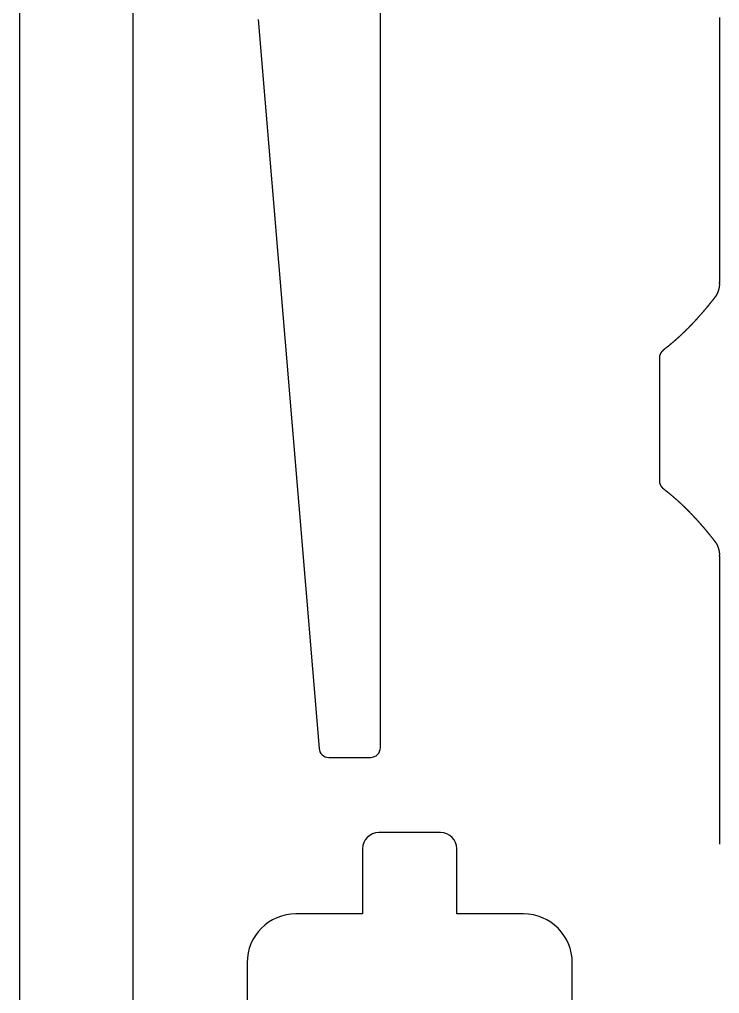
# Model space of a CAD drawing. Extents: x 442 to 745, y 5 to 355.
# Drawn here: x 442.39 to 460.12, y 185.36 to 210 of the extents above; entities that cross this region are included whole.
import ezdxf

# ---------------------------------------------------------------- set-up
doc = ezdxf.new("R2010")
doc.units = 0
doc.layers.add('VISIBLE__ANSI_', color=7, linetype='CONTINUOUS')

msp = doc.modelspace()

# ---------------------------------------------------------------- linework, layer by layer
at = {"layer": 'VISIBLE__ANSI_'}
for p, q in [((442.389, 267.193), (442.389, 92.195)), ((445.272, 93.859), (445.272, 265.529)), ((451.53, 191.581), (451.53, 213.404)), ((448.438, 210.004), (449.975, 191.56)), ((460.117, 210.057), (460.117, 203.351)), ((458.594, 201.451), (458.594, 198.323)), ((460.117, 196.422), (460.117, 189.138)), ((450.221, 191.334), (451.283, 191.334)), ((453.054, 189.432), (451.489, 189.432)), ((451.077, 189.02), (451.077, 187.373)), ((453.466, 187.373), (453.466, 189.02)), ((451.077, 187.373), (449.389, 187.373)), ((455.154, 187.373), (453.466, 187.373)), ((448.154, 186.138), (448.154, 168.967)), ((456.389, 168.967), (456.389, 186.138))]:
    msp.add_line(p, q, dxfattribs=at)
for points in [[(460.117, 203.325, 0), (460.117, 203.325, 0), (460.117, 203.324, 0), (460.117, 203.324, 0), (460.117, 203.324, 0), (460.117, 203.324, 0), (460.117, 203.324, 0), (460.117, 203.324, 0), (460.117, 203.323, 0), (460.117, 203.323, 0), (460.117, 203.323, 0), (460.117, 203.323, 0), (460.116, 203.323, 0), (460.116, 203.323, 0), (460.116, 203.322, 0), (460.116, 203.322, 0), (460.116, 203.322, 0), (460.116, 203.322, 0), (460.116, 203.322, 0), (460.116, 203.322, 0), (460.116, 203.321, 0), (460.116, 203.321, 0), (460.116, 203.321, 0), (460.116, 203.321, 0), (460.116, 203.321, 0), (460.116, 203.321, 0), (460.116, 203.32, 0), (460.116, 203.32, 0), (460.116, 203.32, 0), (460.116, 203.32, 0), (460.116, 203.32, 0), (460.116, 203.319, 0), (460.116, 203.319, 0), (460.116, 203.319, 0), (460.116, 203.319, 0), (460.116, 203.319, 0), (460.116, 203.318, 0), (460.116, 203.318, 0), (460.116, 203.318, 0), (460.116, 203.318, 0), (460.116, 203.317, 0), (460.116, 203.317, 0), (460.116, 203.317, 0), (460.116, 203.317, 0), (460.116, 203.317, 0), (460.116, 203.316, 0), (460.116, 203.316, 0), (460.116, 203.316, 0), (460.116, 203.316, 0), (460.116, 203.315, 0), (460.116, 203.315, 0), (460.116, 203.315, 0), (460.116, 203.314, 0), (460.116, 203.314, 0), (460.116, 203.314, 0), (460.116, 203.314, 0), (460.116, 203.313, 0), (460.116, 203.313, 0), (460.116, 203.313, 0), (460.116, 203.312, 0), (460.116, 203.312, 0), (460.116, 203.312, 0), (460.116, 203.312, 0), (460.116, 203.311, 0), (460.116, 203.311, 0), (460.116, 203.311, 0), (460.116, 203.31, 0), (460.116, 203.31, 0), (460.116, 203.31, 0), (460.116, 203.309, 0), (460.116, 203.309, 0), (460.116, 203.309, 0), (460.116, 203.308, 0), (460.116, 203.308, 0), (460.116, 203.308, 0), (460.116, 203.307, 0), (460.116, 203.307, 0), (460.116, 203.306, 0), (460.116, 203.306, 0), (460.115, 203.306, 0), (460.115, 203.305, 0), (460.115, 203.305, 0), (460.115, 203.305, 0), (460.115, 203.304, 0), (460.115, 203.304, 0), (460.115, 203.303, 0), (460.115, 203.303, 0), (460.115, 203.303, 0), (460.115, 203.302, 0), (460.115, 203.302, 0), (460.115, 203.301, 0), (460.115, 203.301, 0), (460.115, 203.301, 0), (460.115, 203.3, 0), (460.115, 203.3, 0), (460.115, 203.299, 0), (460.115, 203.299, 0), (460.115, 203.299, 0), (460.115, 203.298, 0), (460.115, 203.298, 0), (460.115, 203.297, 0), (460.115, 203.297, 0), (460.115, 203.296, 0), (460.115, 203.296, 0), (460.115, 203.295, 0), (460.115, 203.295, 0), (460.115, 203.294, 0), (460.115, 203.294, 0), (460.115, 203.294, 0), (460.114, 203.293, 0), (460.114, 203.293, 0), (460.114, 203.292, 0), (460.114, 203.292, 0), (460.114, 203.291, 0), (460.114, 203.291, 0), (460.114, 203.29, 0), (460.114, 203.29, 0), (460.114, 203.289, 0), (460.114, 203.289, 0), (460.114, 203.288, 0), (460.114, 203.288, 0), (460.114, 203.287, 0), (460.114, 203.287, 0), (460.114, 203.286, 0), (460.114, 203.286, 0), (460.114, 203.285, 0), (460.114, 203.284, 0), (460.114, 203.284, 0), (460.114, 203.283, 0), (460.114, 203.283, 0), (460.113, 203.282, 0), (460.113, 203.282, 0), (460.113, 203.281, 0), (460.113, 203.281, 0), (460.113, 203.28, 0), (460.113, 203.279, 0), (460.113, 203.279, 0), (460.113, 203.278, 0), (460.113, 203.278, 0), (460.113, 203.277, 0), (460.113, 203.277, 0), (460.113, 203.276, 0), (460.113, 203.275, 0), (460.113, 203.275, 0), (460.113, 203.274, 0), (460.113, 203.274, 0), (460.112, 203.273, 0), (460.112, 203.272, 0), (460.112, 203.272, 0), (460.112, 203.271, 0), (460.112, 203.271, 0), (460.112, 203.27, 0), (460.112, 203.269, 0), (460.112, 203.269, 0), (460.112, 203.268, 0), (460.112, 203.267, 0), (460.112, 203.267, 0), (460.112, 203.266, 0), (460.112, 203.266, 0), (460.111, 203.265, 0), (460.111, 203.264, 0), (460.111, 203.264, 0), (460.111, 203.263, 0), (460.111, 203.262, 0), (460.111, 203.262, 0), (460.111, 203.261, 0), (460.111, 203.26, 0), (460.111, 203.26, 0), (460.111, 203.259, 0), (460.111, 203.258, 0), (460.111, 203.258, 0), (460.11, 203.257, 0), (460.11, 203.256, 0), (460.11, 203.255, 0), (460.11, 203.255, 0), (460.11, 203.254, 0), (460.11, 203.253, 0), (460.11, 203.253, 0), (460.11, 203.252, 0), (460.11, 203.251, 0), (460.11, 203.251, 0), (460.109, 203.25, 0), (460.109, 203.249, 0), (460.109, 203.248, 0), (460.109, 203.248, 0), (460.109, 203.247, 0), (460.109, 203.246, 0), (460.109, 203.245, 0), (460.109, 203.245, 0), (460.109, 203.244, 0), (460.108, 203.243, 0), (460.108, 203.243, 0), (460.108, 203.242, 0), (460.108, 203.241, 0), (460.108, 203.24, 0), (460.108, 203.24, 0), (460.108, 203.239, 0), (460.108, 203.238, 0), (460.108, 203.237, 0), (460.107, 203.237, 0), (460.107, 203.236, 0), (460.107, 203.235, 0), (460.107, 203.234, 0), (460.107, 203.233, 0), (460.107, 203.233, 0), (460.107, 203.232, 0), (460.106, 203.231, 0), (460.106, 203.23, 0), (460.106, 203.23, 0), (460.106, 203.229, 0), (460.106, 203.228, 0), (460.106, 203.227, 0), (460.106, 203.226, 0), (460.106, 203.226, 0), (460.105, 203.225, 0), (460.105, 203.224, 0), (460.105, 203.223, 0), (460.105, 203.222, 0), (460.105, 203.222, 0), (460.105, 203.221, 0), (460.104, 203.22, 0), (460.104, 203.219, 0), (460.104, 203.218, 0), (460.104, 203.218, 0), (460.104, 203.217, 0), (460.104, 203.216, 0), (460.104, 203.215, 0), (460.103, 203.214, 0), (460.103, 203.213, 0), (460.103, 203.213, 0), (460.103, 203.212, 0), (460.103, 203.211, 0), (460.103, 203.21, 0), (460.102, 203.209, 0), (460.102, 203.208, 0), (460.102, 203.208, 0), (460.102, 203.207, 0), (460.102, 203.206, 0), (460.101, 203.205, 0), (460.101, 203.204, 0), (460.101, 203.203, 0), (460.101, 203.202, 0), (460.101, 203.202, 0), (460.101, 203.201, 0), (460.1, 203.2, 0), (460.1, 203.199, 0), (460.1, 203.198, 0), (460.1, 203.197, 0), (460.1, 203.196, 0), (460.099, 203.195, 0), (460.099, 203.195, 0), (460.099, 203.194, 0), (460.099, 203.193, 0), (460.099, 203.192, 0), (460.098, 203.191, 0), (460.098, 203.19, 0), (460.098, 203.189, 0), (460.098, 203.188, 0), (460.098, 203.187, 0), (460.097, 203.187, 0), (460.097, 203.186, 0), (460.097, 203.185, 0), (460.097, 203.184, 0), (460.096, 203.183, 0), (460.096, 203.182, 0), (460.096, 203.181, 0), (460.096, 203.18, 0), (460.096, 203.179, 0), (460.095, 203.178, 0), (460.095, 203.178, 0), (460.095, 203.177, 0), (460.095, 203.176, 0), (460.094, 203.175, 0), (460.094, 203.174, 0), (460.094, 203.173, 0), (460.094, 203.172, 0), (460.093, 203.171, 0), (460.093, 203.17, 0), (460.093, 203.169, 0), (460.093, 203.168, 0), (460.092, 203.167, 0), (460.092, 203.166, 0), (460.092, 203.166, 0), (460.092, 203.165, 0), (460.091, 203.164, 0), (460.091, 203.163, 0), (460.091, 203.162, 0), (460.091, 203.161, 0), (460.09, 203.16, 0), (460.09, 203.159, 0), (460.09, 203.158, 0), (460.089, 203.157, 0), (460.089, 203.156, 0), (460.089, 203.155, 0), (460.089, 203.154, 0), (460.088, 203.153, 0), (460.088, 203.152, 0), (460.088, 203.151, 0), (460.087, 203.15, 0), (460.087, 203.149, 0), (460.087, 203.148, 0), (460.087, 203.147, 0), (460.086, 203.146, 0), (460.086, 203.146, 0), (460.086, 203.145, 0), (460.085, 203.144, 0), (460.085, 203.143, 0), (460.085, 203.142, 0), (460.084, 203.141, 0), (460.084, 203.14, 0), (460.084, 203.139, 0), (460.084, 203.138, 0), (460.083, 203.137, 0), (460.083, 203.136, 0), (460.083, 203.135, 0), (460.082, 203.134, 0), (460.082, 203.133, 0), (460.082, 203.132, 0), (460.081, 203.131, 0), (460.081, 203.13, 0), (460.081, 203.129, 0), (460.08, 203.128, 0), (460.08, 203.127, 0), (460.08, 203.126, 0), (460.079, 203.125, 0), (460.079, 203.124, 0), (460.079, 203.123, 0), (460.078, 203.122, 0), (460.078, 203.121, 0), (460.077, 203.12, 0), (460.077, 203.119, 0), (460.077, 203.118, 0), (460.076, 203.117, 0), (460.076, 203.116, 0), (460.076, 203.115, 0), (460.075, 203.114, 0), (460.075, 203.113, 0), (460.075, 203.112, 0), (460.074, 203.111, 0), (460.074, 203.11, 0), (460.073, 203.109, 0), (460.073, 203.108, 0), (460.073, 203.107, 0), (460.072, 203.106, 0), (460.072, 203.105, 0), (460.071, 203.104, 0), (460.071, 203.103, 0), (460.071, 203.102, 0), (460.07, 203.101, 0), (460.07, 203.1, 0), (460.069, 203.099, 0), (460.069, 203.098, 0), (460.069, 203.097, 0), (460.068, 203.096, 0), (460.068, 203.095, 0), (460.067, 203.094, 0), (460.067, 203.093, 0), (460.067, 203.092, 0), (460.066, 203.091, 0), (460.066, 203.09, 0), (460.065, 203.089, 0), (460.065, 203.088, 0), (460.064, 203.087, 0), (460.064, 203.086, 0), (460.064, 203.085, 0), (460.063, 203.084, 0), (460.063, 203.083, 0), (460.062, 203.082, 0), (460.062, 203.081, 0), (460.061, 203.08, 0), (460.061, 203.079, 0), (460.06, 203.078, 0), (460.06, 203.077, 0), (460.06, 203.076, 0), (460.059, 203.075, 0), (460.059, 203.074, 0), (460.058, 203.073, 0), (460.058, 203.072, 0), (460.057, 203.071, 0), (460.057, 203.069, 0), (460.056, 203.068, 0), (460.056, 203.067, 0), (460.055, 203.066, 0), (460.055, 203.065, 0), (460.054, 203.064, 0), (460.054, 203.063, 0), (460.053, 203.062, 0), (460.053, 203.061, 0), (460.052, 203.06, 0), (460.052, 203.059, 0), (460.051, 203.058, 0), (460.051, 203.057, 0), (460.05, 203.056, 0), (460.05, 203.055, 0), (460.049, 203.054, 0), (460.049, 203.053, 0), (460.048, 203.052, 0), (460.048, 203.051, 0), (460.047, 203.05, 0), (460.047, 203.049, 0), (460.046, 203.048, 0), (460.046, 203.047, 0), (460.045, 203.046, 0), (460.045, 203.045, 0), (460.044, 203.044, 0), (460.044, 203.043, 0), (460.043, 203.042, 0), (460.043, 203.041, 0), (460.042, 203.04, 0), (460.042, 203.039, 0), (460.041, 203.038, 0), (460.04, 203.037, 0), (460.04, 203.036, 0), (460.039, 203.035, 0), (460.039, 203.034, 0), (460.038, 203.033, 0), (460.038, 203.032, 0), (460.037, 203.031, 0), (460.037, 203.03, 0), (460.036, 203.029, 0), (460.035, 203.028, 0), (460.035, 203.027, 0), (460.034, 203.026, 0), (460.034, 203.025, 0), (460.033, 203.024, 0), (460.032, 203.023, 0), (460.032, 203.022, 0), (460.031, 203.021, 0), (460.031, 203.02, 0), (460.03, 203.019, 0), (460.03, 203.018, 0), (460.029, 203.017, 0), (460.028, 203.016, 0), (460.028, 203.015, 0), (460.027, 203.014, 0), (460.026, 203.013, 0), (460.026, 203.012, 0), (460.025, 203.011, 0), (460.025, 203.01, 0), (460.024, 203.009, 0), (460.023, 203.008, 0), (460.023, 203.007, 0), (460.022, 203.006, 0), (460.022, 203.005, 0), (460.021, 203.004, 0), (460.02, 203.003, 0), (460.02, 203.002, 0), (460.019, 203.001, 0), (460.018, 203, 0), (460.018, 202.999, 0), (460.017, 202.999, 0), (460.016, 202.998, 0), (460.016, 202.997, 0), (460.015, 202.996, 0), (460.014, 202.995, 0), (460.014, 202.994, 0), (460.013, 202.993, 0), (460.012, 202.992, 0), (460.012, 202.991, 0), (460.011, 202.99, 0), (460.01, 202.989, 0), (460.01, 202.988, 0), (460.009, 202.987, 0), (460.008, 202.986, 0), (460.008, 202.985, 0), (460.007, 202.984, 0), (460.006, 202.983, 0), (460.005, 202.982, 0), (460.005, 202.981, 0), (460.004, 202.98, 0), (460.003, 202.979, 0), (460.003, 202.978, 0), (460.002, 202.977, 0), (460.001, 202.976, 0), (460, 202.975, 0), (460, 202.974, 0), (459.999, 202.973, 0), (459.998, 202.972, 0), (459.998, 202.972, 0), (459.997, 202.971, 0)], [(459.997, 202.971, 0), (459.994, 202.967, 0), (459.99, 202.962, 0), (459.987, 202.958, 0), (459.984, 202.954, 0), (459.981, 202.95, 0), (459.978, 202.946, 0), (459.975, 202.942, 0), (459.971, 202.938, 0), (459.968, 202.934, 0), (459.965, 202.93, 0), (459.962, 202.926, 0), (459.958, 202.922, 0), (459.955, 202.918, 0), (459.952, 202.913, 0), (459.949, 202.909, 0), (459.946, 202.905, 0), (459.942, 202.901, 0), (459.939, 202.897, 0), (459.936, 202.893, 0), (459.933, 202.889, 0), (459.93, 202.885, 0), (459.926, 202.881, 0), (459.923, 202.877, 0), (459.92, 202.873, 0), (459.917, 202.869, 0), (459.913, 202.865, 0), (459.91, 202.861, 0), (459.907, 202.856, 0), (459.903, 202.852, 0), (459.9, 202.848, 0), (459.897, 202.844, 0), (459.893, 202.84, 0), (459.89, 202.836, 0), (459.887, 202.831, 0), (459.883, 202.827, 0), (459.88, 202.823, 0), (459.876, 202.819, 0), (459.873, 202.815, 0), (459.87, 202.81, 0), (459.866, 202.806, 0), (459.863, 202.802, 0), (459.859, 202.798, 0), (459.856, 202.793, 0), (459.852, 202.789, 0), (459.849, 202.785, 0), (459.845, 202.78, 0), (459.842, 202.776, 0), (459.838, 202.772, 0), (459.835, 202.768, 0), (459.831, 202.763, 0), (459.827, 202.759, 0), (459.824, 202.755, 0), (459.82, 202.75, 0), (459.817, 202.746, 0), (459.813, 202.741, 0), (459.809, 202.737, 0), (459.806, 202.733, 0), (459.802, 202.728, 0), (459.799, 202.724, 0), (459.795, 202.72, 0), (459.791, 202.715, 0), (459.788, 202.711, 0), (459.784, 202.706, 0), (459.78, 202.702, 0), (459.776, 202.697, 0), (459.773, 202.693, 0), (459.769, 202.689, 0), (459.765, 202.684, 0), (459.762, 202.68, 0), (459.758, 202.675, 0), (459.754, 202.671, 0), (459.75, 202.666, 0), (459.746, 202.662, 0), (459.743, 202.657, 0), (459.739, 202.653, 0), (459.735, 202.648, 0), (459.731, 202.644, 0), (459.727, 202.639, 0), (459.724, 202.635, 0), (459.72, 202.63, 0), (459.716, 202.626, 0), (459.712, 202.621, 0), (459.708, 202.617, 0), (459.704, 202.612, 0), (459.7, 202.608, 0), (459.697, 202.603, 0), (459.693, 202.599, 0), (459.689, 202.594, 0), (459.685, 202.59, 0), (459.681, 202.585, 0), (459.677, 202.581, 0), (459.673, 202.576, 0), (459.669, 202.571, 0), (459.665, 202.567, 0), (459.661, 202.562, 0), (459.657, 202.558, 0), (459.653, 202.553, 0), (459.649, 202.549, 0), (459.645, 202.544, 0), (459.641, 202.54, 0), (459.637, 202.535, 0), (459.633, 202.53, 0), (459.629, 202.526, 0), (459.625, 202.521, 0), (459.621, 202.517, 0), (459.617, 202.512, 0), (459.613, 202.508, 0), (459.609, 202.503, 0), (459.605, 202.498, 0), (459.601, 202.494, 0), (459.597, 202.489, 0), (459.593, 202.485, 0), (459.589, 202.48, 0), (459.585, 202.476, 0), (459.581, 202.471, 0), (459.577, 202.466, 0), (459.572, 202.462, 0), (459.568, 202.457, 0), (459.564, 202.453, 0), (459.56, 202.448, 0), (459.556, 202.444, 0), (459.552, 202.439, 0), (459.548, 202.435, 0), (459.544, 202.43, 0), (459.539, 202.425, 0), (459.535, 202.421, 0), (459.531, 202.416, 0), (459.527, 202.412, 0), (459.523, 202.407, 0), (459.519, 202.403, 0), (459.515, 202.398, 0), (459.51, 202.394, 0), (459.506, 202.389, 0), (459.502, 202.385, 0), (459.498, 202.38, 0), (459.494, 202.375, 0), (459.489, 202.371, 0), (459.485, 202.366, 0), (459.481, 202.362, 0), (459.477, 202.357, 0), (459.473, 202.353, 0), (459.468, 202.348, 0), (459.464, 202.344, 0), (459.46, 202.339, 0), (459.456, 202.335, 0), (459.451, 202.33, 0), (459.447, 202.326, 0), (459.443, 202.321, 0), (459.439, 202.317, 0), (459.435, 202.312, 0), (459.43, 202.308, 0), (459.426, 202.303, 0), (459.422, 202.299, 0), (459.418, 202.295, 0), (459.413, 202.29, 0), (459.409, 202.286, 0), (459.405, 202.281, 0), (459.401, 202.277, 0), (459.396, 202.272, 0), (459.392, 202.268, 0), (459.388, 202.263, 0), (459.384, 202.259, 0), (459.379, 202.255, 0), (459.375, 202.25, 0), (459.371, 202.246, 0), (459.366, 202.241, 0), (459.362, 202.237, 0), (459.358, 202.233, 0), (459.354, 202.228, 0), (459.349, 202.224, 0), (459.345, 202.22, 0), (459.341, 202.215, 0), (459.337, 202.211, 0), (459.332, 202.207, 0), (459.328, 202.202, 0), (459.324, 202.198, 0), (459.319, 202.194, 0), (459.315, 202.189, 0), (459.311, 202.185, 0), (459.307, 202.181, 0), (459.302, 202.176, 0), (459.298, 202.172, 0), (459.294, 202.168, 0), (459.29, 202.164, 0), (459.285, 202.159, 0), (459.281, 202.155, 0), (459.277, 202.151, 0), (459.273, 202.147, 0), (459.268, 202.142, 0), (459.264, 202.138, 0), (459.26, 202.134, 0), (459.256, 202.13, 0), (459.251, 202.126, 0), (459.247, 202.121, 0), (459.243, 202.117, 0), (459.239, 202.113, 0), (459.234, 202.109, 0), (459.23, 202.105, 0), (459.226, 202.101, 0), (459.222, 202.097, 0), (459.217, 202.092, 0), (459.213, 202.088, 0), (459.209, 202.084, 0), (459.205, 202.08, 0), (459.2, 202.076, 0), (459.196, 202.072, 0), (459.192, 202.068, 0), (459.188, 202.064, 0), (459.184, 202.06, 0), (459.179, 202.056, 0), (459.175, 202.052, 0), (459.171, 202.048, 0), (459.167, 202.044, 0), (459.163, 202.04, 0), (459.158, 202.036, 0), (459.154, 202.032, 0), (459.15, 202.028, 0), (459.146, 202.024, 0), (459.142, 202.02, 0), (459.138, 202.016, 0), (459.133, 202.012, 0), (459.129, 202.009, 0), (459.125, 202.005, 0), (459.121, 202.001, 0), (459.117, 201.997, 0), (459.113, 201.993, 0), (459.109, 201.989, 0), (459.104, 201.986, 0), (459.1, 201.982, 0), (459.096, 201.978, 0), (459.092, 201.974, 0), (459.088, 201.97, 0), (459.084, 201.967, 0), (459.08, 201.963, 0), (459.076, 201.959, 0), (459.071, 201.955, 0), (459.067, 201.951, 0), (459.063, 201.948, 0), (459.059, 201.944, 0), (459.055, 201.94, 0), (459.05, 201.936, 0), (459.046, 201.932, 0), (459.042, 201.929, 0), (459.038, 201.925, 0), (459.034, 201.921, 0), (459.029, 201.917, 0), (459.025, 201.914, 0), (459.021, 201.91, 0), (459.017, 201.906, 0), (459.012, 201.902, 0), (459.008, 201.898, 0), (459.004, 201.895, 0), (458.999, 201.891, 0), (458.995, 201.887, 0), (458.991, 201.883, 0), (458.986, 201.88, 0), (458.982, 201.876, 0), (458.978, 201.872, 0), (458.974, 201.868, 0), (458.969, 201.865, 0), (458.965, 201.861, 0), (458.961, 201.857, 0), (458.956, 201.853, 0), (458.952, 201.85, 0), (458.948, 201.846, 0), (458.943, 201.842, 0), (458.939, 201.838, 0), (458.934, 201.835, 0), (458.93, 201.831, 0), (458.926, 201.827, 0), (458.921, 201.824, 0), (458.917, 201.82, 0), (458.913, 201.816, 0), (458.908, 201.812, 0), (458.904, 201.809, 0), (458.9, 201.805, 0), (458.895, 201.801, 0), (458.891, 201.798, 0), (458.887, 201.794, 0), (458.882, 201.79, 0), (458.878, 201.787, 0), (458.873, 201.783, 0), (458.869, 201.78, 0), (458.865, 201.776, 0), (458.86, 201.772, 0), (458.856, 201.769, 0), (458.852, 201.765, 0), (458.847, 201.762, 0), (458.843, 201.758, 0), (458.839, 201.754, 0), (458.834, 201.751, 0), (458.83, 201.747, 0), (458.826, 201.744, 0), (458.821, 201.74, 0), (458.817, 201.737, 0), (458.813, 201.733, 0), (458.808, 201.73, 0), (458.804, 201.726, 0), (458.8, 201.723, 0), (458.795, 201.719, 0), (458.791, 201.716, 0), (458.787, 201.713, 0), (458.782, 201.709, 0), (458.778, 201.706, 0), (458.774, 201.702, 0), (458.769, 201.699, 0), (458.765, 201.696, 0), (458.761, 201.692, 0), (458.757, 201.689, 0), (458.752, 201.686, 0), (458.748, 201.682, 0), (458.744, 201.679, 0), (458.74, 201.676, 0), (458.736, 201.672, 0), (458.731, 201.669, 0), (458.727, 201.666, 0), (458.723, 201.663, 0), (458.719, 201.659, 0), (458.715, 201.656, 0)], [(458.715, 201.656, 0), (458.714, 201.656, 0), (458.713, 201.655, 0), (458.712, 201.654, 0), (458.711, 201.654, 0), (458.711, 201.653, 0), (458.71, 201.653, 0), (458.709, 201.652, 0), (458.708, 201.651, 0), (458.708, 201.651, 0), (458.707, 201.65, 0), (458.706, 201.65, 0), (458.705, 201.649, 0), (458.705, 201.648, 0), (458.704, 201.648, 0), (458.703, 201.647, 0), (458.703, 201.647, 0), (458.702, 201.646, 0), (458.701, 201.645, 0), (458.7, 201.645, 0), (458.7, 201.644, 0), (458.699, 201.644, 0), (458.698, 201.643, 0), (458.697, 201.642, 0), (458.697, 201.642, 0), (458.696, 201.641, 0), (458.695, 201.641, 0), (458.695, 201.64, 0), (458.694, 201.639, 0), (458.693, 201.639, 0), (458.692, 201.638, 0), (458.692, 201.637, 0), (458.691, 201.637, 0), (458.69, 201.636, 0), (458.69, 201.636, 0), (458.689, 201.635, 0), (458.688, 201.634, 0), (458.688, 201.634, 0), (458.687, 201.633, 0), (458.686, 201.632, 0), (458.686, 201.632, 0), (458.685, 201.631, 0), (458.684, 201.63, 0), (458.683, 201.63, 0), (458.683, 201.629, 0), (458.682, 201.629, 0), (458.681, 201.628, 0), (458.681, 201.627, 0), (458.68, 201.627, 0), (458.679, 201.626, 0), (458.679, 201.625, 0), (458.678, 201.625, 0), (458.678, 201.624, 0), (458.677, 201.623, 0), (458.676, 201.623, 0), (458.676, 201.622, 0), (458.675, 201.622, 0), (458.674, 201.621, 0), (458.674, 201.62, 0), (458.673, 201.62, 0), (458.672, 201.619, 0), (458.672, 201.618, 0), (458.671, 201.618, 0), (458.67, 201.617, 0), (458.67, 201.616, 0), (458.669, 201.616, 0), (458.669, 201.615, 0), (458.668, 201.614, 0), (458.667, 201.614, 0), (458.667, 201.613, 0), (458.666, 201.612, 0), (458.666, 201.612, 0), (458.665, 201.611, 0), (458.664, 201.61, 0), (458.664, 201.61, 0), (458.663, 201.609, 0), (458.663, 201.608, 0), (458.662, 201.608, 0), (458.661, 201.607, 0), (458.661, 201.606, 0), (458.66, 201.606, 0), (458.66, 201.605, 0), (458.659, 201.604, 0), (458.658, 201.604, 0), (458.658, 201.603, 0), (458.657, 201.602, 0), (458.657, 201.602, 0), (458.656, 201.601, 0), (458.656, 201.6, 0), (458.655, 201.6, 0), (458.654, 201.599, 0), (458.654, 201.598, 0), (458.653, 201.598, 0), (458.653, 201.597, 0), (458.652, 201.596, 0), (458.652, 201.596, 0), (458.651, 201.595, 0), (458.651, 201.594, 0), (458.65, 201.594, 0), (458.649, 201.593, 0), (458.649, 201.592, 0), (458.648, 201.592, 0), (458.648, 201.591, 0), (458.647, 201.59, 0), (458.647, 201.589, 0), (458.646, 201.589, 0), (458.646, 201.588, 0), (458.645, 201.587, 0), (458.645, 201.587, 0), (458.644, 201.586, 0), (458.644, 201.585, 0), (458.643, 201.585, 0), (458.643, 201.584, 0), (458.642, 201.583, 0), (458.642, 201.583, 0), (458.641, 201.582, 0), (458.641, 201.581, 0), (458.64, 201.581, 0), (458.64, 201.58, 0), (458.639, 201.579, 0), (458.639, 201.578, 0), (458.638, 201.578, 0), (458.638, 201.577, 0), (458.637, 201.576, 0), (458.637, 201.576, 0), (458.636, 201.575, 0), (458.636, 201.574, 0), (458.635, 201.574, 0), (458.635, 201.573, 0), (458.634, 201.572, 0), (458.634, 201.572, 0), (458.634, 201.571, 0), (458.633, 201.57, 0), (458.633, 201.569, 0), (458.632, 201.569, 0), (458.632, 201.568, 0), (458.631, 201.567, 0), (458.631, 201.567, 0), (458.63, 201.566, 0), (458.63, 201.565, 0), (458.629, 201.565, 0), (458.629, 201.564, 0), (458.629, 201.563, 0), (458.628, 201.562, 0), (458.628, 201.562, 0), (458.627, 201.561, 0), (458.627, 201.56, 0), (458.627, 201.56, 0), (458.626, 201.559, 0), (458.626, 201.558, 0), (458.625, 201.558, 0), (458.625, 201.557, 0), (458.624, 201.556, 0), (458.624, 201.556, 0), (458.624, 201.555, 0), (458.623, 201.554, 0), (458.623, 201.553, 0), (458.623, 201.553, 0), (458.622, 201.552, 0), (458.622, 201.551, 0), (458.621, 201.551, 0), (458.621, 201.55, 0), (458.621, 201.549, 0), (458.62, 201.549, 0), (458.62, 201.548, 0), (458.62, 201.547, 0), (458.619, 201.547, 0), (458.619, 201.546, 0), (458.618, 201.545, 0), (458.618, 201.544, 0), (458.618, 201.544, 0), (458.617, 201.543, 0), (458.617, 201.542, 0), (458.617, 201.542, 0), (458.616, 201.541, 0), (458.616, 201.54, 0), (458.616, 201.54, 0), (458.615, 201.539, 0), (458.615, 201.538, 0), (458.615, 201.538, 0), (458.614, 201.537, 0), (458.614, 201.536, 0), (458.614, 201.536, 0), (458.613, 201.535, 0), (458.613, 201.534, 0), (458.613, 201.533, 0), (458.613, 201.533, 0), (458.612, 201.532, 0), (458.612, 201.531, 0), (458.612, 201.531, 0), (458.611, 201.53, 0), (458.611, 201.529, 0), (458.611, 201.529, 0), (458.611, 201.528, 0), (458.61, 201.527, 0), (458.61, 201.527, 0), (458.61, 201.526, 0), (458.609, 201.525, 0), (458.609, 201.525, 0), (458.609, 201.524, 0), (458.609, 201.523, 0), (458.608, 201.523, 0), (458.608, 201.522, 0), (458.608, 201.521, 0), (458.608, 201.521, 0), (458.607, 201.52, 0), (458.607, 201.519, 0), (458.607, 201.519, 0), (458.607, 201.518, 0), (458.606, 201.517, 0), (458.606, 201.517, 0), (458.606, 201.516, 0), (458.606, 201.515, 0), (458.605, 201.515, 0), (458.605, 201.514, 0), (458.605, 201.513, 0), (458.605, 201.513, 0), (458.604, 201.512, 0), (458.604, 201.511, 0), (458.604, 201.511, 0), (458.604, 201.51, 0), (458.604, 201.509, 0), (458.603, 201.509, 0), (458.603, 201.508, 0), (458.603, 201.508, 0), (458.603, 201.507, 0), (458.603, 201.506, 0), (458.602, 201.506, 0), (458.602, 201.505, 0), (458.602, 201.504, 0), (458.602, 201.504, 0), (458.602, 201.503, 0), (458.601, 201.502, 0), (458.601, 201.502, 0), (458.601, 201.501, 0), (458.601, 201.5, 0), (458.601, 201.5, 0), (458.601, 201.499, 0), (458.6, 201.498, 0), (458.6, 201.498, 0), (458.6, 201.497, 0), (458.6, 201.497, 0), (458.6, 201.496, 0), (458.6, 201.495, 0), (458.599, 201.495, 0), (458.599, 201.494, 0), (458.599, 201.493, 0), (458.599, 201.493, 0), (458.599, 201.492, 0), (458.599, 201.492, 0), (458.599, 201.491, 0), (458.598, 201.49, 0), (458.598, 201.49, 0), (458.598, 201.489, 0), (458.598, 201.488, 0), (458.598, 201.488, 0), (458.598, 201.487, 0), (458.598, 201.487, 0), (458.597, 201.486, 0), (458.597, 201.485, 0), (458.597, 201.485, 0), (458.597, 201.484, 0), (458.597, 201.483, 0), (458.597, 201.483, 0), (458.597, 201.482, 0), (458.597, 201.482, 0), (458.597, 201.481, 0), (458.596, 201.48, 0), (458.596, 201.48, 0), (458.596, 201.479, 0), (458.596, 201.479, 0), (458.596, 201.478, 0), (458.596, 201.477, 0), (458.596, 201.477, 0), (458.596, 201.476, 0), (458.596, 201.476, 0), (458.596, 201.475, 0), (458.596, 201.474, 0), (458.595, 201.474, 0), (458.595, 201.473, 0), (458.595, 201.473, 0), (458.595, 201.472, 0), (458.595, 201.471, 0), (458.595, 201.471, 0), (458.595, 201.47, 0), (458.595, 201.47, 0), (458.595, 201.469, 0), (458.595, 201.468, 0), (458.595, 201.468, 0), (458.595, 201.467, 0), (458.595, 201.467, 0), (458.595, 201.466, 0), (458.595, 201.466, 0), (458.595, 201.465, 0), (458.594, 201.464, 0), (458.594, 201.464, 0), (458.594, 201.463, 0), (458.594, 201.463, 0), (458.594, 201.462, 0), (458.594, 201.462, 0), (458.594, 201.461, 0), (458.594, 201.46, 0), (458.594, 201.46, 0), (458.594, 201.459, 0), (458.594, 201.459, 0), (458.594, 201.458, 0), (458.594, 201.458, 0), (458.594, 201.457, 0), (458.594, 201.456, 0), (458.594, 201.456, 0), (458.594, 201.455, 0), (458.594, 201.455, 0), (458.594, 201.454, 0), (458.594, 201.454, 0), (458.594, 201.453, 0), (458.594, 201.453, 0), (458.594, 201.452, 0), (458.594, 201.452, 0), (458.594, 201.451, 0), (458.594, 201.451, 0)], [(458.594, 198.323, 0), (458.594, 198.322, 0), (458.594, 198.321, 0), (458.594, 198.321, 0), (458.594, 198.32, 0), (458.594, 198.319, 0), (458.594, 198.319, 0), (458.594, 198.318, 0), (458.594, 198.317, 0), (458.594, 198.317, 0), (458.594, 198.316, 0), (458.594, 198.315, 0), (458.594, 198.315, 0), (458.594, 198.314, 0), (458.594, 198.313, 0), (458.594, 198.313, 0), (458.594, 198.312, 0), (458.594, 198.311, 0), (458.594, 198.311, 0), (458.594, 198.31, 0), (458.594, 198.309, 0), (458.595, 198.308, 0), (458.595, 198.308, 0), (458.595, 198.307, 0), (458.595, 198.306, 0), (458.595, 198.306, 0), (458.595, 198.305, 0), (458.595, 198.304, 0), (458.595, 198.304, 0), (458.595, 198.303, 0), (458.595, 198.302, 0), (458.595, 198.301, 0), (458.595, 198.301, 0), (458.595, 198.3, 0), (458.596, 198.299, 0), (458.596, 198.298, 0), (458.596, 198.298, 0), (458.596, 198.297, 0), (458.596, 198.296, 0), (458.596, 198.295, 0), (458.596, 198.295, 0), (458.596, 198.294, 0), (458.596, 198.293, 0), (458.597, 198.292, 0), (458.597, 198.292, 0), (458.597, 198.291, 0), (458.597, 198.29, 0), (458.597, 198.289, 0), (458.597, 198.289, 0), (458.597, 198.288, 0), (458.598, 198.287, 0), (458.598, 198.286, 0), (458.598, 198.286, 0), (458.598, 198.285, 0), (458.598, 198.284, 0), (458.598, 198.283, 0), (458.598, 198.282, 0), (458.599, 198.282, 0), (458.599, 198.281, 0), (458.599, 198.28, 0), (458.599, 198.279, 0), (458.599, 198.279, 0), (458.6, 198.278, 0), (458.6, 198.277, 0), (458.6, 198.276, 0), (458.6, 198.275, 0), (458.6, 198.275, 0), (458.601, 198.274, 0), (458.601, 198.273, 0), (458.601, 198.272, 0), (458.601, 198.271, 0), (458.602, 198.271, 0), (458.602, 198.27, 0), (458.602, 198.269, 0), (458.602, 198.268, 0), (458.602, 198.267, 0), (458.603, 198.266, 0), (458.603, 198.266, 0), (458.603, 198.265, 0), (458.604, 198.264, 0), (458.604, 198.263, 0), (458.604, 198.262, 0), (458.604, 198.261, 0), (458.605, 198.261, 0), (458.605, 198.26, 0), (458.605, 198.259, 0), (458.605, 198.258, 0), (458.606, 198.257, 0), (458.606, 198.256, 0), (458.606, 198.256, 0), (458.607, 198.255, 0), (458.607, 198.254, 0), (458.607, 198.253, 0), (458.608, 198.252, 0), (458.608, 198.251, 0), (458.608, 198.251, 0), (458.609, 198.25, 0), (458.609, 198.249, 0), (458.609, 198.248, 0), (458.61, 198.247, 0), (458.61, 198.246, 0), (458.61, 198.245, 0), (458.611, 198.245, 0), (458.611, 198.244, 0), (458.612, 198.243, 0), (458.612, 198.242, 0), (458.612, 198.241, 0), (458.613, 198.24, 0), (458.613, 198.239, 0), (458.613, 198.238, 0), (458.614, 198.238, 0), (458.614, 198.237, 0), (458.615, 198.236, 0), (458.615, 198.235, 0), (458.616, 198.234, 0), (458.616, 198.233, 0), (458.616, 198.232, 0), (458.617, 198.231, 0), (458.617, 198.231, 0), (458.618, 198.23, 0), (458.618, 198.229, 0), (458.619, 198.228, 0), (458.619, 198.227, 0), (458.619, 198.226, 0), (458.62, 198.225, 0), (458.62, 198.224, 0), (458.621, 198.223, 0), (458.621, 198.223, 0), (458.622, 198.222, 0), (458.622, 198.221, 0), (458.623, 198.22, 0), (458.623, 198.219, 0), (458.624, 198.218, 0), (458.624, 198.217, 0), (458.625, 198.216, 0), (458.625, 198.216, 0), (458.626, 198.215, 0), (458.626, 198.214, 0), (458.627, 198.213, 0), (458.627, 198.212, 0), (458.628, 198.211, 0), (458.628, 198.21, 0), (458.629, 198.209, 0), (458.63, 198.209, 0), (458.63, 198.208, 0), (458.631, 198.207, 0), (458.631, 198.206, 0), (458.632, 198.205, 0), (458.632, 198.204, 0), (458.633, 198.203, 0), (458.633, 198.202, 0), (458.634, 198.202, 0), (458.635, 198.201, 0), (458.635, 198.2, 0), (458.636, 198.199, 0), (458.636, 198.198, 0), (458.637, 198.197, 0), (458.638, 198.196, 0), (458.638, 198.196, 0), (458.639, 198.195, 0), (458.639, 198.194, 0), (458.64, 198.193, 0), (458.641, 198.192, 0), (458.641, 198.191, 0), (458.642, 198.19, 0), (458.642, 198.19, 0), (458.643, 198.189, 0), (458.644, 198.188, 0), (458.644, 198.187, 0), (458.645, 198.186, 0), (458.646, 198.185, 0), (458.646, 198.184, 0), (458.647, 198.184, 0), (458.648, 198.183, 0), (458.648, 198.182, 0), (458.649, 198.181, 0), (458.65, 198.18, 0), (458.65, 198.179, 0), (458.651, 198.178, 0), (458.652, 198.178, 0), (458.652, 198.177, 0), (458.653, 198.176, 0), (458.654, 198.175, 0), (458.654, 198.174, 0), (458.655, 198.173, 0), (458.656, 198.173, 0), (458.657, 198.172, 0), (458.657, 198.171, 0), (458.658, 198.17, 0), (458.659, 198.169, 0), (458.659, 198.168, 0), (458.66, 198.168, 0), (458.661, 198.167, 0), (458.662, 198.166, 0), (458.662, 198.165, 0), (458.663, 198.164, 0), (458.664, 198.163, 0), (458.665, 198.163, 0), (458.665, 198.162, 0), (458.666, 198.161, 0), (458.667, 198.16, 0), (458.668, 198.159, 0), (458.668, 198.158, 0), (458.669, 198.158, 0), (458.67, 198.157, 0), (458.671, 198.156, 0), (458.672, 198.155, 0), (458.672, 198.154, 0), (458.673, 198.154, 0), (458.674, 198.153, 0), (458.675, 198.152, 0), (458.676, 198.151, 0), (458.676, 198.15, 0), (458.677, 198.15, 0), (458.678, 198.149, 0), (458.679, 198.148, 0), (458.68, 198.147, 0), (458.68, 198.146, 0), (458.681, 198.146, 0), (458.682, 198.145, 0), (458.683, 198.144, 0), (458.684, 198.143, 0), (458.685, 198.142, 0), (458.685, 198.142, 0), (458.686, 198.141, 0), (458.687, 198.14, 0), (458.688, 198.139, 0), (458.689, 198.138, 0), (458.69, 198.138, 0), (458.691, 198.137, 0), (458.691, 198.136, 0), (458.692, 198.135, 0), (458.693, 198.135, 0), (458.694, 198.134, 0), (458.695, 198.133, 0), (458.696, 198.132, 0), (458.697, 198.131, 0), (458.698, 198.131, 0), (458.699, 198.13, 0), (458.7, 198.129, 0), (458.7, 198.128, 0), (458.701, 198.128, 0), (458.702, 198.127, 0), (458.703, 198.126, 0), (458.704, 198.125, 0), (458.705, 198.125, 0), (458.706, 198.124, 0), (458.707, 198.123, 0), (458.708, 198.122, 0), (458.709, 198.121, 0), (458.71, 198.121, 0), (458.711, 198.12, 0), (458.712, 198.119, 0), (458.713, 198.119, 0), (458.714, 198.118, 0), (458.715, 198.117, 0)], [(458.715, 198.117, 0), (458.718, 198.114, 0), (458.722, 198.111, 0), (458.726, 198.108, 0), (458.73, 198.105, 0), (458.734, 198.102, 0), (458.737, 198.099, 0), (458.741, 198.096, 0), (458.745, 198.093, 0), (458.749, 198.09, 0), (458.753, 198.087, 0), (458.757, 198.084, 0), (458.761, 198.081, 0), (458.764, 198.078, 0), (458.768, 198.075, 0), (458.772, 198.072, 0), (458.776, 198.069, 0), (458.78, 198.066, 0), (458.784, 198.063, 0), (458.788, 198.06, 0), (458.792, 198.057, 0), (458.796, 198.053, 0), (458.8, 198.05, 0), (458.803, 198.047, 0), (458.807, 198.044, 0), (458.811, 198.041, 0), (458.815, 198.038, 0), (458.819, 198.035, 0), (458.823, 198.031, 0), (458.827, 198.028, 0), (458.831, 198.025, 0), (458.835, 198.022, 0), (458.839, 198.018, 0), (458.843, 198.015, 0), (458.847, 198.012, 0), (458.851, 198.009, 0), (458.855, 198.005, 0), (458.859, 198.002, 0), (458.863, 197.999, 0), (458.867, 197.996, 0), (458.871, 197.992, 0), (458.875, 197.989, 0), (458.879, 197.986, 0), (458.882, 197.982, 0), (458.886, 197.979, 0), (458.89, 197.976, 0), (458.894, 197.973, 0), (458.898, 197.969, 0), (458.902, 197.966, 0), (458.906, 197.963, 0), (458.91, 197.959, 0), (458.914, 197.956, 0), (458.918, 197.952, 0), (458.922, 197.949, 0), (458.926, 197.946, 0), (458.93, 197.942, 0), (458.934, 197.939, 0), (458.938, 197.936, 0), (458.942, 197.932, 0), (458.946, 197.929, 0), (458.95, 197.925, 0), (458.954, 197.922, 0), (458.958, 197.919, 0), (458.962, 197.915, 0), (458.966, 197.912, 0), (458.97, 197.908, 0), (458.973, 197.905, 0), (458.977, 197.902, 0), (458.981, 197.898, 0), (458.985, 197.895, 0), (458.989, 197.891, 0), (458.993, 197.888, 0), (458.997, 197.885, 0), (459.001, 197.881, 0), (459.005, 197.878, 0), (459.009, 197.874, 0), (459.013, 197.871, 0), (459.016, 197.867, 0), (459.02, 197.864, 0), (459.024, 197.86, 0), (459.028, 197.857, 0), (459.032, 197.854, 0), (459.036, 197.85, 0), (459.04, 197.847, 0), (459.043, 197.843, 0), (459.047, 197.84, 0), (459.051, 197.836, 0), (459.055, 197.833, 0), (459.059, 197.829, 0), (459.063, 197.826, 0), (459.066, 197.823, 0), (459.07, 197.819, 0), (459.074, 197.816, 0), (459.078, 197.812, 0), (459.082, 197.809, 0), (459.085, 197.805, 0), (459.089, 197.802, 0), (459.093, 197.799, 0), (459.097, 197.795, 0), (459.1, 197.792, 0), (459.104, 197.788, 0), (459.108, 197.785, 0), (459.111, 197.781, 0), (459.115, 197.778, 0), (459.119, 197.774, 0), (459.123, 197.771, 0), (459.127, 197.767, 0), (459.13, 197.764, 0), (459.134, 197.76, 0), (459.138, 197.757, 0), (459.142, 197.753, 0), (459.145, 197.75, 0), (459.149, 197.746, 0), (459.153, 197.742, 0), (459.157, 197.739, 0), (459.161, 197.735, 0), (459.164, 197.732, 0), (459.168, 197.728, 0), (459.172, 197.724, 0), (459.176, 197.721, 0), (459.18, 197.717, 0), (459.183, 197.713, 0), (459.187, 197.71, 0), (459.191, 197.706, 0), (459.195, 197.702, 0), (459.199, 197.699, 0), (459.203, 197.695, 0), (459.206, 197.691, 0), (459.21, 197.688, 0), (459.214, 197.684, 0), (459.218, 197.68, 0), (459.222, 197.676, 0), (459.226, 197.673, 0), (459.23, 197.669, 0), (459.233, 197.665, 0), (459.237, 197.661, 0), (459.241, 197.658, 0), (459.245, 197.654, 0), (459.249, 197.65, 0), (459.253, 197.646, 0), (459.257, 197.642, 0), (459.26, 197.639, 0), (459.264, 197.635, 0), (459.268, 197.631, 0), (459.272, 197.627, 0), (459.276, 197.623, 0), (459.28, 197.619, 0), (459.284, 197.616, 0), (459.288, 197.612, 0), (459.291, 197.608, 0), (459.295, 197.604, 0), (459.299, 197.6, 0), (459.303, 197.596, 0), (459.307, 197.592, 0), (459.311, 197.588, 0), (459.315, 197.585, 0), (459.319, 197.581, 0), (459.322, 197.577, 0), (459.326, 197.573, 0), (459.33, 197.569, 0), (459.334, 197.565, 0), (459.338, 197.561, 0), (459.342, 197.557, 0), (459.346, 197.553, 0), (459.35, 197.549, 0), (459.353, 197.545, 0), (459.357, 197.541, 0), (459.361, 197.537, 0), (459.365, 197.533, 0), (459.369, 197.529, 0), (459.373, 197.525, 0), (459.377, 197.521, 0), (459.381, 197.517, 0), (459.384, 197.513, 0), (459.388, 197.509, 0), (459.392, 197.505, 0), (459.396, 197.501, 0), (459.4, 197.497, 0), (459.404, 197.493, 0), (459.408, 197.489, 0), (459.412, 197.485, 0), (459.415, 197.481, 0), (459.419, 197.477, 0), (459.423, 197.473, 0), (459.427, 197.469, 0), (459.431, 197.465, 0), (459.435, 197.461, 0), (459.439, 197.457, 0), (459.442, 197.453, 0), (459.446, 197.448, 0), (459.45, 197.444, 0), (459.454, 197.44, 0), (459.458, 197.436, 0), (459.462, 197.432, 0), (459.465, 197.428, 0), (459.469, 197.424, 0), (459.473, 197.42, 0), (459.477, 197.416, 0), (459.481, 197.412, 0), (459.485, 197.407, 0), (459.488, 197.403, 0), (459.492, 197.399, 0), (459.496, 197.395, 0), (459.5, 197.391, 0), (459.504, 197.387, 0), (459.507, 197.383, 0), (459.511, 197.379, 0), (459.515, 197.375, 0), (459.519, 197.37, 0), (459.523, 197.366, 0), (459.526, 197.362, 0), (459.53, 197.358, 0), (459.534, 197.354, 0), (459.538, 197.35, 0), (459.541, 197.346, 0), (459.545, 197.341, 0), (459.549, 197.337, 0), (459.553, 197.333, 0), (459.557, 197.329, 0), (459.56, 197.325, 0), (459.564, 197.321, 0), (459.568, 197.317, 0), (459.571, 197.312, 0), (459.575, 197.308, 0), (459.579, 197.304, 0), (459.583, 197.3, 0), (459.586, 197.296, 0), (459.59, 197.292, 0), (459.594, 197.288, 0), (459.597, 197.283, 0), (459.601, 197.279, 0), (459.605, 197.275, 0), (459.609, 197.271, 0), (459.612, 197.267, 0), (459.616, 197.263, 0), (459.62, 197.258, 0), (459.623, 197.254, 0), (459.627, 197.25, 0), (459.631, 197.246, 0), (459.634, 197.242, 0), (459.638, 197.238, 0), (459.641, 197.234, 0), (459.645, 197.229, 0), (459.649, 197.225, 0), (459.652, 197.221, 0), (459.656, 197.217, 0), (459.66, 197.213, 0), (459.663, 197.209, 0), (459.667, 197.205, 0), (459.67, 197.2, 0), (459.674, 197.196, 0), (459.677, 197.192, 0), (459.681, 197.188, 0), (459.685, 197.184, 0), (459.688, 197.18, 0), (459.692, 197.176, 0), (459.695, 197.172, 0), (459.699, 197.167, 0), (459.702, 197.163, 0), (459.706, 197.159, 0), (459.709, 197.155, 0), (459.713, 197.151, 0), (459.716, 197.147, 0), (459.72, 197.143, 0), (459.723, 197.139, 0), (459.727, 197.135, 0), (459.73, 197.131, 0), (459.734, 197.126, 0), (459.737, 197.122, 0), (459.741, 197.118, 0), (459.744, 197.114, 0), (459.748, 197.11, 0), (459.751, 197.106, 0), (459.754, 197.102, 0), (459.758, 197.098, 0), (459.761, 197.094, 0), (459.765, 197.09, 0), (459.768, 197.086, 0), (459.771, 197.082, 0), (459.775, 197.078, 0), (459.778, 197.074, 0), (459.782, 197.07, 0), (459.785, 197.066, 0), (459.788, 197.062, 0), (459.792, 197.058, 0), (459.795, 197.054, 0), (459.798, 197.05, 0), (459.802, 197.046, 0), (459.805, 197.042, 0), (459.808, 197.038, 0), (459.811, 197.034, 0), (459.815, 197.03, 0), (459.818, 197.026, 0), (459.821, 197.022, 0), (459.825, 197.018, 0), (459.828, 197.014, 0), (459.831, 197.01, 0), (459.834, 197.006, 0), (459.837, 197.002, 0), (459.841, 196.998, 0), (459.844, 196.994, 0), (459.847, 196.99, 0), (459.85, 196.986, 0), (459.853, 196.983, 0), (459.857, 196.979, 0), (459.86, 196.975, 0), (459.863, 196.971, 0), (459.866, 196.967, 0), (459.869, 196.963, 0), (459.872, 196.959, 0), (459.875, 196.956, 0), (459.879, 196.952, 0), (459.882, 196.948, 0), (459.885, 196.944, 0), (459.888, 196.94, 0), (459.891, 196.936, 0), (459.894, 196.933, 0), (459.897, 196.929, 0), (459.9, 196.925, 0), (459.903, 196.921, 0), (459.906, 196.918, 0), (459.909, 196.914, 0), (459.912, 196.91, 0), (459.915, 196.906, 0), (459.918, 196.903, 0), (459.921, 196.899, 0), (459.924, 196.895, 0), (459.927, 196.891, 0), (459.93, 196.888, 0), (459.933, 196.884, 0), (459.936, 196.88, 0), (459.939, 196.877, 0), (459.942, 196.873, 0), (459.944, 196.869, 0), (459.947, 196.866, 0), (459.95, 196.862, 0), (459.953, 196.858, 0), (459.956, 196.855, 0), (459.959, 196.851, 0), (459.962, 196.847, 0), (459.965, 196.843, 0), (459.968, 196.84, 0), (459.971, 196.836, 0), (459.974, 196.832, 0), (459.977, 196.829, 0), (459.979, 196.825, 0), (459.982, 196.821, 0), (459.985, 196.817, 0), (459.988, 196.814, 0), (459.991, 196.81, 0), (459.994, 196.806, 0), (459.997, 196.803, 0)], [(459.997, 196.803, 0), (459.998, 196.802, 0), (459.999, 196.8, 0), (459.999, 196.799, 0), (460, 196.798, 0), (460.001, 196.797, 0), (460.002, 196.796, 0), (460.003, 196.795, 0), (460.003, 196.794, 0), (460.004, 196.793, 0), (460.005, 196.792, 0), (460.006, 196.791, 0), (460.007, 196.79, 0), (460.007, 196.789, 0), (460.008, 196.787, 0), (460.009, 196.786, 0), (460.01, 196.785, 0), (460.011, 196.784, 0), (460.011, 196.783, 0), (460.012, 196.782, 0), (460.013, 196.781, 0), (460.014, 196.78, 0), (460.014, 196.779, 0), (460.015, 196.777, 0), (460.016, 196.776, 0), (460.017, 196.775, 0), (460.017, 196.774, 0), (460.018, 196.773, 0), (460.019, 196.772, 0), (460.02, 196.771, 0), (460.02, 196.77, 0), (460.021, 196.768, 0), (460.022, 196.767, 0), (460.023, 196.766, 0), (460.023, 196.765, 0), (460.024, 196.764, 0), (460.025, 196.763, 0), (460.025, 196.762, 0), (460.026, 196.761, 0), (460.027, 196.759, 0), (460.028, 196.758, 0), (460.028, 196.757, 0), (460.029, 196.756, 0), (460.03, 196.755, 0), (460.03, 196.754, 0), (460.031, 196.753, 0), (460.032, 196.751, 0), (460.032, 196.75, 0), (460.033, 196.749, 0), (460.034, 196.748, 0), (460.034, 196.747, 0), (460.035, 196.746, 0), (460.036, 196.744, 0), (460.036, 196.743, 0), (460.037, 196.742, 0), (460.038, 196.741, 0), (460.038, 196.74, 0), (460.039, 196.739, 0), (460.04, 196.737, 0), (460.04, 196.736, 0), (460.041, 196.735, 0), (460.042, 196.734, 0), (460.042, 196.733, 0), (460.043, 196.732, 0), (460.043, 196.73, 0), (460.044, 196.729, 0), (460.045, 196.728, 0), (460.045, 196.727, 0), (460.046, 196.726, 0), (460.047, 196.725, 0), (460.047, 196.723, 0), (460.048, 196.722, 0), (460.048, 196.721, 0), (460.049, 196.72, 0), (460.05, 196.719, 0), (460.05, 196.718, 0), (460.051, 196.716, 0), (460.051, 196.715, 0), (460.052, 196.714, 0), (460.052, 196.713, 0), (460.053, 196.712, 0), (460.054, 196.71, 0), (460.054, 196.709, 0), (460.055, 196.708, 0), (460.055, 196.707, 0), (460.056, 196.706, 0), (460.056, 196.705, 0), (460.057, 196.703, 0), (460.058, 196.702, 0), (460.058, 196.701, 0), (460.059, 196.7, 0), (460.059, 196.699, 0), (460.06, 196.697, 0), (460.06, 196.696, 0), (460.061, 196.695, 0), (460.061, 196.694, 0), (460.062, 196.693, 0), (460.062, 196.692, 0), (460.063, 196.69, 0), (460.063, 196.689, 0), (460.064, 196.688, 0), (460.064, 196.687, 0), (460.065, 196.686, 0), (460.065, 196.685, 0), (460.066, 196.683, 0), (460.066, 196.682, 0), (460.067, 196.681, 0), (460.067, 196.68, 0), (460.068, 196.679, 0), (460.068, 196.678, 0), (460.069, 196.676, 0), (460.069, 196.675, 0), (460.07, 196.674, 0), (460.07, 196.673, 0), (460.071, 196.672, 0), (460.071, 196.671, 0), (460.071, 196.669, 0), (460.072, 196.668, 0), (460.072, 196.667, 0), (460.073, 196.666, 0), (460.073, 196.665, 0), (460.074, 196.664, 0), (460.074, 196.662, 0), (460.075, 196.661, 0), (460.075, 196.66, 0), (460.075, 196.659, 0), (460.076, 196.658, 0), (460.076, 196.657, 0), (460.077, 196.656, 0), (460.077, 196.654, 0), (460.078, 196.653, 0), (460.078, 196.652, 0), (460.078, 196.651, 0), (460.079, 196.65, 0), (460.079, 196.649, 0), (460.08, 196.648, 0), (460.08, 196.646, 0), (460.08, 196.645, 0), (460.081, 196.644, 0), (460.081, 196.643, 0), (460.081, 196.642, 0), (460.082, 196.641, 0), (460.082, 196.64, 0), (460.083, 196.638, 0), (460.083, 196.637, 0), (460.083, 196.636, 0), (460.084, 196.635, 0), (460.084, 196.634, 0), (460.084, 196.633, 0), (460.085, 196.632, 0), (460.085, 196.631, 0), (460.085, 196.629, 0), (460.086, 196.628, 0), (460.086, 196.627, 0), (460.087, 196.626, 0), (460.087, 196.625, 0), (460.087, 196.624, 0), (460.088, 196.623, 0), (460.088, 196.622, 0), (460.088, 196.621, 0), (460.089, 196.62, 0), (460.089, 196.618, 0), (460.089, 196.617, 0), (460.089, 196.616, 0), (460.09, 196.615, 0), (460.09, 196.614, 0), (460.09, 196.613, 0), (460.091, 196.612, 0), (460.091, 196.611, 0), (460.091, 196.61, 0), (460.092, 196.609, 0), (460.092, 196.608, 0), (460.092, 196.606, 0), (460.093, 196.605, 0), (460.093, 196.604, 0), (460.093, 196.603, 0), (460.093, 196.602, 0), (460.094, 196.601, 0), (460.094, 196.6, 0), (460.094, 196.599, 0), (460.094, 196.598, 0), (460.095, 196.597, 0), (460.095, 196.596, 0), (460.095, 196.595, 0), (460.096, 196.594, 0), (460.096, 196.593, 0), (460.096, 196.592, 0), (460.096, 196.591, 0), (460.097, 196.589, 0), (460.097, 196.588, 0), (460.097, 196.587, 0), (460.097, 196.586, 0), (460.098, 196.585, 0), (460.098, 196.584, 0), (460.098, 196.583, 0), (460.098, 196.582, 0), (460.099, 196.581, 0), (460.099, 196.58, 0), (460.099, 196.579, 0), (460.099, 196.578, 0), (460.1, 196.577, 0), (460.1, 196.576, 0), (460.1, 196.575, 0), (460.1, 196.574, 0), (460.1, 196.573, 0), (460.101, 196.572, 0), (460.101, 196.571, 0), (460.101, 196.57, 0), (460.101, 196.569, 0), (460.101, 196.568, 0), (460.102, 196.567, 0), (460.102, 196.566, 0), (460.102, 196.565, 0), (460.102, 196.564, 0), (460.103, 196.563, 0), (460.103, 196.562, 0), (460.103, 196.561, 0), (460.103, 196.56, 0), (460.103, 196.559, 0), (460.103, 196.558, 0), (460.104, 196.557, 0), (460.104, 196.556, 0), (460.104, 196.555, 0), (460.104, 196.554, 0), (460.104, 196.554, 0), (460.105, 196.553, 0), (460.105, 196.552, 0), (460.105, 196.551, 0), (460.105, 196.55, 0), (460.105, 196.549, 0), (460.105, 196.548, 0), (460.106, 196.547, 0), (460.106, 196.546, 0), (460.106, 196.545, 0), (460.106, 196.544, 0), (460.106, 196.543, 0), (460.106, 196.542, 0), (460.107, 196.541, 0), (460.107, 196.54, 0), (460.107, 196.54, 0), (460.107, 196.539, 0), (460.107, 196.538, 0), (460.107, 196.537, 0), (460.108, 196.536, 0), (460.108, 196.535, 0), (460.108, 196.534, 0), (460.108, 196.533, 0), (460.108, 196.532, 0), (460.108, 196.532, 0), (460.108, 196.531, 0), (460.108, 196.53, 0), (460.109, 196.529, 0), (460.109, 196.528, 0), (460.109, 196.527, 0), (460.109, 196.526, 0), (460.109, 196.526, 0), (460.109, 196.525, 0), (460.109, 196.524, 0), (460.11, 196.523, 0), (460.11, 196.522, 0), (460.11, 196.522, 0), (460.11, 196.521, 0), (460.11, 196.52, 0), (460.11, 196.519, 0), (460.11, 196.518, 0), (460.11, 196.517, 0), (460.11, 196.517, 0), (460.111, 196.516, 0), (460.111, 196.515, 0), (460.111, 196.514, 0), (460.111, 196.514, 0), (460.111, 196.513, 0), (460.111, 196.512, 0), (460.111, 196.511, 0), (460.111, 196.511, 0), (460.111, 196.51, 0), (460.111, 196.509, 0), (460.112, 196.508, 0), (460.112, 196.508, 0), (460.112, 196.507, 0), (460.112, 196.506, 0), (460.112, 196.505, 0), (460.112, 196.505, 0), (460.112, 196.504, 0), (460.112, 196.503, 0), (460.112, 196.502, 0), (460.112, 196.502, 0), (460.112, 196.501, 0), (460.112, 196.5, 0), (460.113, 196.5, 0), (460.113, 196.499, 0), (460.113, 196.498, 0), (460.113, 196.498, 0), (460.113, 196.497, 0), (460.113, 196.496, 0), (460.113, 196.496, 0), (460.113, 196.495, 0), (460.113, 196.494, 0), (460.113, 196.494, 0), (460.113, 196.493, 0), (460.113, 196.492, 0), (460.113, 196.492, 0), (460.113, 196.491, 0), (460.114, 196.49, 0), (460.114, 196.49, 0), (460.114, 196.489, 0), (460.114, 196.489, 0), (460.114, 196.488, 0), (460.114, 196.487, 0), (460.114, 196.487, 0), (460.114, 196.486, 0), (460.114, 196.486, 0), (460.114, 196.485, 0), (460.114, 196.484, 0), (460.114, 196.484, 0), (460.114, 196.483, 0), (460.114, 196.483, 0), (460.114, 196.482, 0), (460.114, 196.482, 0), (460.114, 196.481, 0), (460.114, 196.481, 0), (460.115, 196.48, 0), (460.115, 196.479, 0), (460.115, 196.479, 0), (460.115, 196.478, 0), (460.115, 196.478, 0), (460.115, 196.477, 0), (460.115, 196.477, 0), (460.115, 196.476, 0), (460.115, 196.476, 0), (460.115, 196.475, 0), (460.115, 196.475, 0), (460.115, 196.474, 0), (460.115, 196.474, 0), (460.115, 196.473, 0), (460.115, 196.473, 0), (460.115, 196.472, 0), (460.115, 196.472, 0), (460.115, 196.471, 0), (460.115, 196.471, 0), (460.115, 196.47, 0), (460.115, 196.47, 0), (460.115, 196.47, 0), (460.115, 196.469, 0), (460.115, 196.469, 0), (460.115, 196.468, 0), (460.115, 196.468, 0), (460.115, 196.467, 0), (460.116, 196.467, 0), (460.116, 196.467, 0), (460.116, 196.466, 0), (460.116, 196.466, 0), (460.116, 196.465, 0), (460.116, 196.465, 0), (460.116, 196.464, 0), (460.116, 196.464, 0), (460.116, 196.464, 0), (460.116, 196.463, 0), (460.116, 196.463, 0), (460.116, 196.463, 0), (460.116, 196.462, 0), (460.116, 196.462, 0), (460.116, 196.462, 0), (460.116, 196.461, 0), (460.116, 196.461, 0), (460.116, 196.46, 0), (460.116, 196.46, 0), (460.116, 196.46, 0), (460.116, 196.459, 0), (460.116, 196.459, 0), (460.116, 196.459, 0), (460.116, 196.459, 0), (460.116, 196.458, 0), (460.116, 196.458, 0), (460.116, 196.458, 0), (460.116, 196.457, 0), (460.116, 196.457, 0), (460.116, 196.457, 0), (460.116, 196.456, 0), (460.116, 196.456, 0), (460.116, 196.456, 0), (460.116, 196.456, 0), (460.116, 196.455, 0), (460.116, 196.455, 0), (460.116, 196.455, 0), (460.116, 196.455, 0), (460.116, 196.454, 0), (460.116, 196.454, 0), (460.116, 196.454, 0), (460.116, 196.454, 0), (460.116, 196.453, 0), (460.116, 196.453, 0), (460.116, 196.453, 0), (460.116, 196.453, 0), (460.116, 196.453, 0), (460.116, 196.452, 0), (460.116, 196.452, 0), (460.116, 196.452, 0), (460.116, 196.452, 0), (460.116, 196.452, 0), (460.116, 196.451, 0), (460.116, 196.451, 0), (460.116, 196.451, 0), (460.116, 196.451, 0), (460.116, 196.451, 0), (460.117, 196.45, 0), (460.117, 196.45, 0), (460.117, 196.45, 0), (460.117, 196.45, 0), (460.117, 196.45, 0), (460.117, 196.449, 0), (460.117, 196.449, 0), (460.117, 196.449, 0), (460.117, 196.449, 0), (460.117, 196.449, 0), (460.117, 196.448, 0)]]:
    msp.add_polyline3d(points, dxfattribs=at)
for centre, radius, start, end in [((459.706, 203.351), 0.412, 356.3183, 0), ((459.706, 196.422), 0.412, 0, 3.6817), ((450.221, 191.581), 0.247, 184.7637, 270), ((451.283, 191.581), 0.247, 270, 0), ((451.489, 189.02), 0.412, 90, 180), ((453.054, 189.02), 0.412, 0, 90), ((449.389, 186.138), 1.235, 90, 180), ((455.154, 186.138), 1.235, 0, 90)]:
    msp.add_arc(centre, radius, start, end, dxfattribs=at)

doc.saveas('drawing.dxf')
